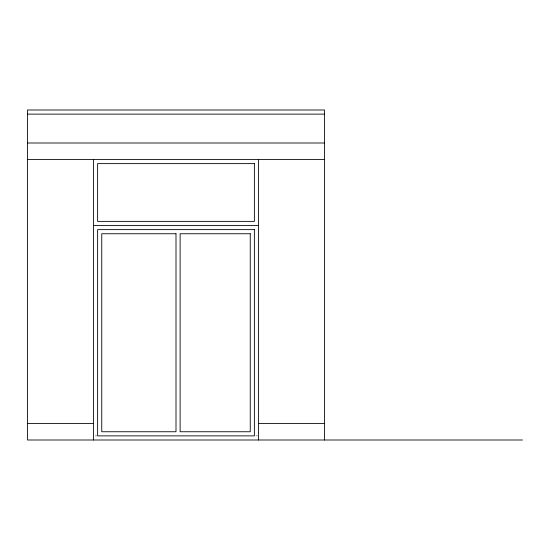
<?xml version="1.0" encoding="UTF-8"?>
<svg xmlns="http://www.w3.org/2000/svg" width="550" height="550" viewBox="0 0 550 550"><rect width="100%" height="100%" fill="white"/><g stroke="black" fill="none" stroke-linecap="round" stroke-linejoin="round"><path stroke-width="0.41" stroke-dasharray="2.75 2.06" d="M95.219 435.875L96.938 435.875M255.922 435.875L257.641 435.875"/><path stroke-width="0.82" d="M27.5 114.125L324.5 114.125M27.5 143L324.5 143M27.5 159.5L324.5 159.5M93.5 225.5L258.5 225.5M27.5 423.5L93.5 423.5M258.5 423.5L324.5 423.5M522.5 440L27.5 440L27.5 110L324.5 110L324.5 440M258.5 159.5L258.5 440M93.5 159.5L93.5 440M254.375 163.625L97.625 163.625L97.625 221.375L254.375 221.375L254.375 163.625M254.375 229.625L97.625 229.625L97.625 435.875L254.375 435.875L254.375 229.625M176 233.75L101.75 233.75L101.75 431.75L176 431.75L176 233.75M250.25 233.75L180.125 233.75L180.125 431.75L250.25 431.75L250.25 233.75"/></g></svg>
